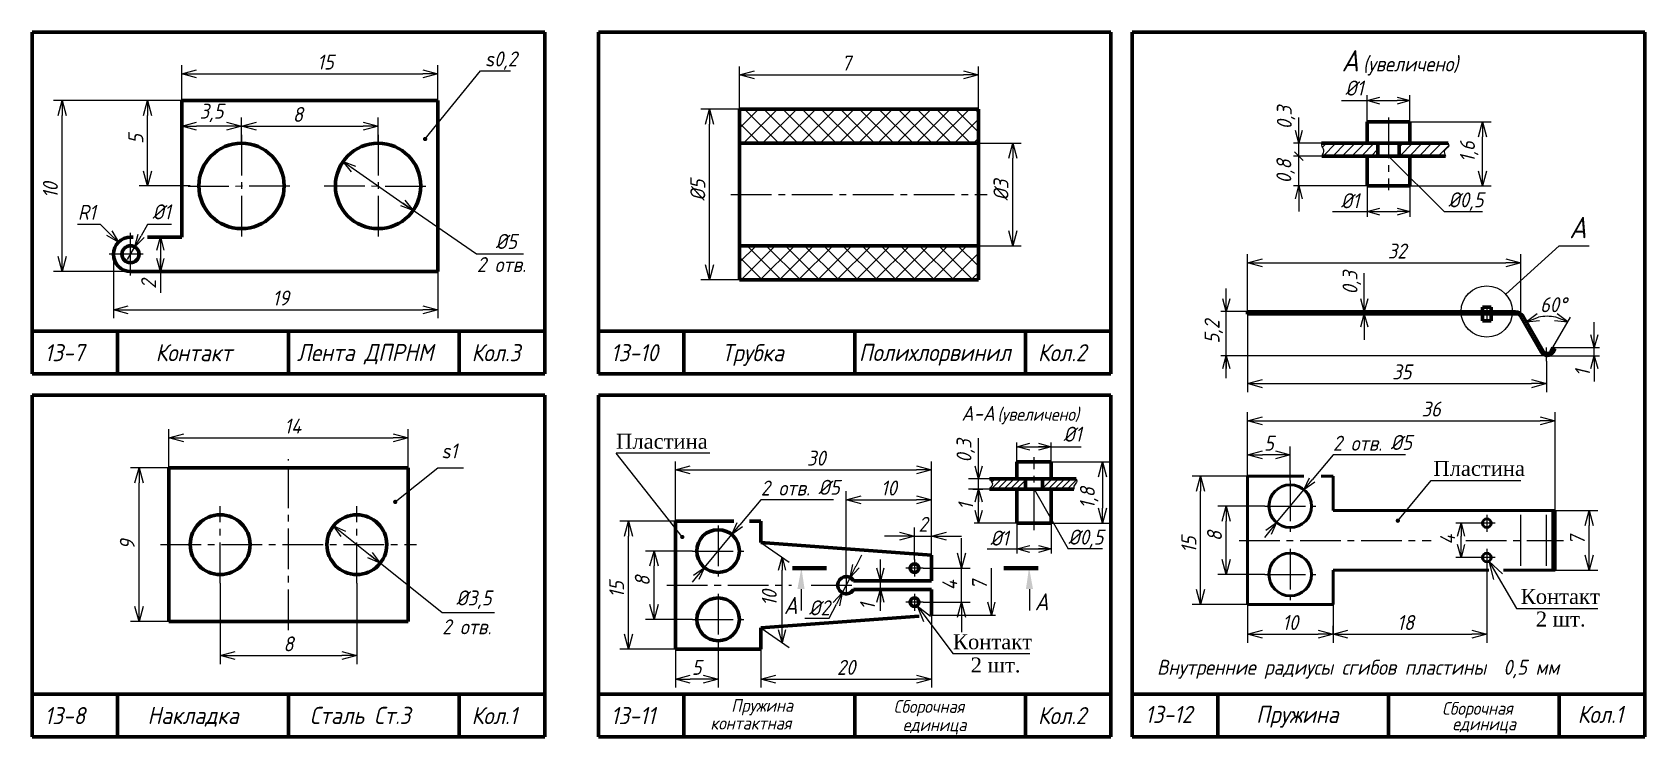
# Model space of a CAD drawing. Header units: millimetres. Extents: x -255 to 513, y 132 to 472.
# Drawn here: x 135 to 512.6, y 307 to 472 of the extents above; entities that cross this region are included whole.
import ezdxf

# ---------------------------------------------------------------- set-up
doc = ezdxf.new("R2010")
doc.units = ezdxf.units.MM
doc.header["$LTSCALE"] = 0.5
doc.linetypes.add('CENTER2', pattern=[28.575, 19.05, -3.175, 3.175, -3.175])
doc.layers.get('Defpoints').update_dxf_attribs({"color": 5})
doc.styles.get("Standard").update_dxf_attribs({"font": 'isocpeui.ttf', "width": 0.9})
doc.styles.add('стиль1', font='TIMES.TTF')
doc.dimstyles.new('Standart 1', dxfattribs={"dimtxt": 3.5, "dimasz": 3.5, "dimexe": 2, "dimexo": 0, "dimgap": 1, "dimtad": 1, "dimtoh": 1, "dimdec": 0, "dimtxsty": 'Standard', "dimblk": 'OPEN30', "dimcen": 2.5, "dimadec": 0, "dimazin": 0, "dimtfac": 1, "dimtdec": 0, "dimtmove": 0, "dimatfit": 3, "dimldrblk": 'DOTSMALL', "dimfxl": 0, "dimarcsym": 0})

# ---------------------------------------------------------------- blocks, each defined once
blk = doc.blocks.new('_Open30')
at = {"color": 0, "linetype": 'ByBlock', "lineweight": -2}
for p, q in [((-1, 0.27), (0, 0)), ((0, 0), (-1, -0.27)), ((0, 0), (-1, 0))]:
    blk.add_line(p, q, dxfattribs=at)
blk = doc.blocks.new('*D112')
at = {"color": 0, "lineweight": -2}
for p, q in [((170, 456), (140, 456)), ((142, 419.5), (142, 452.5)), ((170, 416), (140, 416))]:
    blk.add_line(p, q, dxfattribs=at)
at = {"layer": 'Defpoints', "color": 0}
for p in [(142, 456), (170, 456), (170, 416)]:
    blk.add_point(p, dxfattribs=at)
at = {"color": 0, "lineweight": -2, "xscale": 3.5, "yscale": 3.5, "zscale": 3.5}
for p, rotation in [((142, 456), 90), ((142, 416), 270)]:
    blk.add_blockref('_Open30', p, dxfattribs=dict(at, rotation=rotation))
at = {"color": 0, "lineweight": -3, "insert": (139.25, 435), "char_height": 3.5, "attachment_point": 5, "rotation": 90}
blk.add_mtext('10', dxfattribs=at)
blk = doc.blocks.new('_DotSmall')
at = {"color": 0, "linetype": 'ByBlock', "const_width": 0.5}
blk.add_lwpolyline([(-0.0625, 0, 1), (0.0625, 0, 1)], format="xyb", close=True, dxfattribs=at)
blk = doc.blocks.new('*D113')
at = {"color": 0, "lineweight": -2}
for p, q in [((184, 446), (184, 452)), ((187.5, 450), (212.5, 450)), ((216, 446), (216, 452))]:
    blk.add_line(p, q, dxfattribs=at)
at = {"layer": 'Defpoints', "color": 0}
for p in [(216, 450), (184, 446), (216, 446)]:
    blk.add_point(p, dxfattribs=at)
at = {"color": 0, "lineweight": -2, "xscale": 3.5, "yscale": 3.5, "zscale": 3.5, "rotation": 180}
blk.add_blockref('_Open30', (184, 450), dxfattribs=at)
at = {"color": 0, "lineweight": -2, "xscale": 3.5, "yscale": 3.5, "zscale": 3.5}
blk.add_blockref('_Open30', (216, 450), dxfattribs=at)
at = {"color": 0, "lineweight": -3, "insert": (197.21, 452.75), "char_height": 3.5, "attachment_point": 5}
blk.add_mtext('8', dxfattribs=at)
blk = doc.blocks.new('*D114')
at = {"color": 0, "lineweight": -2}
for p, q in [((170, 456), (170, 464.27)), ((173.5, 462.27), (226.5, 462.27)), ((230, 456), (230, 464.27))]:
    blk.add_line(p, q, dxfattribs=at)
at = {"layer": 'Defpoints', "color": 0}
for p in [(230, 462.27), (170, 456), (230, 456)]:
    blk.add_point(p, dxfattribs=at)
at = {"color": 0, "lineweight": -2, "xscale": 3.5, "yscale": 3.5, "zscale": 3.5, "rotation": 180}
blk.add_blockref('_Open30', (170, 462.27), dxfattribs=at)
at = {"color": 0, "lineweight": -2, "xscale": 3.5, "yscale": 3.5, "zscale": 3.5}
blk.add_blockref('_Open30', (230, 462.27), dxfattribs=at)
at = {"color": 0, "lineweight": -3, "insert": (203.67, 465.02), "char_height": 3.5, "attachment_point": 5}
blk.add_mtext('15', dxfattribs=at)
blk = doc.blocks.new('*D115')
at = {"color": 0, "lineweight": -2}
for p, q in [((154, 420), (154, 405)), ((230, 416), (230, 405)), ((157.5, 407), (226.5, 407))]:
    blk.add_line(p, q, dxfattribs=at)
at = {"layer": 'Defpoints', "color": 0}
for p in [(154, 420), (230, 416), (230, 407)]:
    blk.add_point(p, dxfattribs=at)
at = {"color": 0, "lineweight": -2, "xscale": 3.5, "yscale": 3.5, "zscale": 3.5, "rotation": 180}
blk.add_blockref('_Open30', (154, 407), dxfattribs=at)
at = {"color": 0, "lineweight": -2, "xscale": 3.5, "yscale": 3.5, "zscale": 3.5}
blk.add_blockref('_Open30', (230, 407), dxfattribs=at)
at = {"color": 0, "lineweight": -3, "insert": (193.21, 409.75), "char_height": 3.5, "attachment_point": 5}
blk.add_mtext('19', dxfattribs=at)
blk = doc.blocks.new('*D116')
at = {"color": 0, "lineweight": -2}
for p, q in [((170, 449.36), (170, 452)), ((180.5, 450), (173.5, 450)), ((184, 449.36), (184, 452))]:
    blk.add_line(p, q, dxfattribs=at)
at = {"layer": 'Defpoints', "color": 0}
for p in [(170, 450), (170, 449.36), (184, 449.36)]:
    blk.add_point(p, dxfattribs=at)
at = {"color": 0, "lineweight": -2, "xscale": 3.5, "yscale": 3.5, "zscale": 3.5, "rotation": 180}
blk.add_blockref('_Open30', (170, 450), dxfattribs=at)
at = {"color": 0, "lineweight": -2, "xscale": 3.5, "yscale": 3.5, "zscale": 3.5}
blk.add_blockref('_Open30', (184, 450), dxfattribs=at)
at = {"color": 0, "lineweight": -3, "insert": (177, 453.1), "char_height": 3.5, "attachment_point": 5}
blk.add_mtext('3,5', dxfattribs=at)
blk = doc.blocks.new('*D117')
at = {"color": 0, "lineweight": -2}
for p, q in [((172, 456), (160, 456)), ((162, 439.5), (162, 452.5)), ((172, 436), (160, 436))]:
    blk.add_line(p, q, dxfattribs=at)
at = {"layer": 'Defpoints', "color": 0}
for p in [(162, 456), (172, 456), (172, 436)]:
    blk.add_point(p, dxfattribs=at)
at = {"color": 0, "lineweight": -2, "xscale": 3.5, "yscale": 3.5, "zscale": 3.5}
for p, rotation in [((162, 456), 90), ((162, 436), 270)]:
    blk.add_blockref('_Open30', p, dxfattribs=dict(at, rotation=rotation))
at = {"color": 0, "lineweight": -3, "insert": (159.25, 447), "char_height": 3.5, "attachment_point": 5, "rotation": 90}
blk.add_mtext('5', dxfattribs=at)
blk = doc.blocks.new('*D122')
at = {"color": 0, "lineweight": -2}
for p, q in [((167, 370), (167, 379)), ((223, 370), (223, 379)), ((170.5, 377), (219.5, 377))]:
    blk.add_line(p, q, dxfattribs=at)
at = {"layer": 'Defpoints', "color": 0}
for p in [(223, 377), (167, 370), (223, 370)]:
    blk.add_point(p, dxfattribs=at)
at = {"color": 0, "lineweight": -2, "xscale": 3.5, "yscale": 3.5, "zscale": 3.5, "rotation": 180}
blk.add_blockref('_Open30', (167, 377), dxfattribs=at)
at = {"color": 0, "lineweight": -2, "xscale": 3.5, "yscale": 3.5, "zscale": 3.5}
blk.add_blockref('_Open30', (223, 377), dxfattribs=at)
at = {"color": 0, "lineweight": -3, "insert": (196, 379.75), "char_height": 3.5, "attachment_point": 5}
blk.add_mtext('14', dxfattribs=at)
blk = doc.blocks.new('*D123')
at = {"color": 0, "lineweight": -2}
for p, q in [((179, 343), (179, 324)), ((211, 343), (211, 324)), ((182.5, 326), (207.5, 326))]:
    blk.add_line(p, q, dxfattribs=at)
at = {"layer": 'Defpoints', "color": 0}
for p in [(179, 343), (211, 343), (211, 326)]:
    blk.add_point(p, dxfattribs=at)
at = {"color": 0, "lineweight": -2, "xscale": 3.5, "yscale": 3.5, "zscale": 3.5, "rotation": 180}
blk.add_blockref('_Open30', (179, 326), dxfattribs=at)
at = {"color": 0, "lineweight": -2, "xscale": 3.5, "yscale": 3.5, "zscale": 3.5}
blk.add_blockref('_Open30', (211, 326), dxfattribs=at)
at = {"color": 0, "lineweight": -3, "insert": (195, 328.75), "char_height": 3.5, "attachment_point": 5}
blk.add_mtext('8', dxfattribs=at)
blk = doc.blocks.new('*D108')
at = {"color": 0, "lineweight": -2}
for p, q in [((167, 370), (158, 370)), ((160, 337.5), (160, 366.5)), ((167, 334), (158, 334))]:
    blk.add_line(p, q, dxfattribs=at)
at = {"layer": 'Defpoints', "color": 0}
for p in [(160, 370), (167, 370), (167, 334)]:
    blk.add_point(p, dxfattribs=at)
at = {"color": 0, "lineweight": -2, "xscale": 3.5, "yscale": 3.5, "zscale": 3.5}
for p, rotation in [((160, 370), 90), ((160, 334), 270)]:
    blk.add_blockref('_Open30', p, dxfattribs=dict(at, rotation=rotation))
at = {"color": 0, "lineweight": -3, "insert": (157.25, 352), "char_height": 3.5, "attachment_point": 5, "rotation": 90}
blk.add_mtext('9', dxfattribs=at)
blk = doc.blocks.new('*D86')
at = {"color": 0, "lineweight": -2}
for p, q in [((300.6, 454), (300.6, 464)), ((304.1, 462), (353.1, 462)), ((356.6, 454), (356.6, 464))]:
    blk.add_line(p, q, dxfattribs=at)
at = {"layer": 'Defpoints', "color": 0}
for p in [(356.6, 462), (300.6, 454), (356.6, 454)]:
    blk.add_point(p, dxfattribs=at)
at = {"color": 0, "lineweight": -2, "xscale": 3.5, "yscale": 3.5, "zscale": 3.5, "rotation": 180}
blk.add_blockref('_Open30', (300.6, 462), dxfattribs=at)
at = {"color": 0, "lineweight": -2, "xscale": 3.5, "yscale": 3.5, "zscale": 3.5}
blk.add_blockref('_Open30', (356.6, 462), dxfattribs=at)
at = {"color": 0, "lineweight": -3, "insert": (325.6, 464.77), "char_height": 3.5, "attachment_point": 5}
blk.add_mtext('7', dxfattribs=at)
blk = doc.blocks.new('*D87')
at = {"color": 0, "lineweight": -2}
for p, q in [((300.6, 454), (291.6, 454)), ((293.6, 417.5), (293.6, 450.5)), ((300.6, 414), (291.6, 414))]:
    blk.add_line(p, q, dxfattribs=at)
at = {"layer": 'Defpoints', "color": 0}
for p in [(293.6, 454), (300.6, 454), (300.6, 414)]:
    blk.add_point(p, dxfattribs=at)
at = {"color": 0, "lineweight": -2, "xscale": 3.5, "yscale": 3.5, "zscale": 3.5}
for p, rotation in [((293.6, 454), 90), ((293.6, 414), 270)]:
    blk.add_blockref('_Open30', p, dxfattribs=dict(at, rotation=rotation))
at = {"color": 0, "lineweight": -3, "insert": (290.85, 435), "char_height": 3.5, "attachment_point": 5, "rotation": 90}
blk.add_mtext('%%c5', dxfattribs=at)
blk = doc.blocks.new('*D88')
at = {"color": 0, "lineweight": -2}
for p, q in [((356.6, 446), (366.6, 446)), ((364.6, 425.5), (364.6, 442.5)), ((356.6, 422), (366.6, 422))]:
    blk.add_line(p, q, dxfattribs=at)
at = {"layer": 'Defpoints', "color": 0}
for p in [(356.6, 446), (364.6, 446), (356.6, 422)]:
    blk.add_point(p, dxfattribs=at)
at = {"color": 0, "lineweight": -2, "xscale": 3.5, "yscale": 3.5, "zscale": 3.5}
for p, rotation in [((364.6, 446), 90), ((364.6, 422), 270)]:
    blk.add_blockref('_Open30', p, dxfattribs=dict(at, rotation=rotation))
at = {"color": 0, "lineweight": -3, "insert": (361.85, 435), "char_height": 3.5, "attachment_point": 5, "rotation": 90}
blk.add_mtext('%%c3', dxfattribs=at)
blk = doc.blocks.new('*D89')
at = {"color": 0, "lineweight": -2}
for p, q in [((457.6, 451), (476.6, 451)), ((474.6, 439.5), (474.6, 447.5)), ((457.6, 436), (476.6, 436))]:
    blk.add_line(p, q, dxfattribs=at)
at = {"layer": 'Defpoints', "color": 0}
for p in [(457.6, 451), (474.6, 451), (457.6, 436)]:
    blk.add_point(p, dxfattribs=at)
at = {"color": 0, "lineweight": -2, "xscale": 3.5, "yscale": 3.5, "zscale": 3.5}
for p, rotation in [((474.6, 451), 90), ((474.6, 436), 270)]:
    blk.add_blockref('_Open30', p, dxfattribs=dict(at, rotation=rotation))
at = {"color": 0, "lineweight": -3, "insert": (471.5, 444), "char_height": 3.5, "attachment_point": 5, "rotation": 90}
blk.add_mtext('1,6', dxfattribs=at)
blk = doc.blocks.new('*D90')
at = {"color": 0, "lineweight": -2}
for p, q in [((419.6, 406), (419.6, 387.7)), ((489.6, 395), (489.6, 387.7)), ((423.1, 389.7), (486.1, 389.7))]:
    blk.add_line(p, q, dxfattribs=at)
at = {"layer": 'Defpoints', "color": 0}
for p in [(419.6, 406), (489.6, 395), (489.6, 389.7)]:
    blk.add_point(p, dxfattribs=at)
at = {"color": 0, "lineweight": -2, "xscale": 3.5, "yscale": 3.5, "zscale": 3.5, "rotation": 180}
blk.add_blockref('_Open30', (419.6, 389.7), dxfattribs=at)
at = {"color": 0, "lineweight": -2, "xscale": 3.5, "yscale": 3.5, "zscale": 3.5}
blk.add_blockref('_Open30', (489.6, 389.7), dxfattribs=at)
at = {"color": 0, "lineweight": -3, "insert": (455.73, 392.45), "char_height": 3.5, "attachment_point": 5}
blk.add_mtext('35', dxfattribs=at)
blk = doc.blocks.new('*D91')
at = {"color": 0, "lineweight": -2}
for p, q in [((419.6, 406), (419.6, 420)), ((483.6, 406), (483.6, 420)), ((423.1, 418), (480.1, 418))]:
    blk.add_line(p, q, dxfattribs=at)
at = {"layer": 'Defpoints', "color": 0}
for p in [(483.6, 418), (419.6, 406), (483.6, 406)]:
    blk.add_point(p, dxfattribs=at)
at = {"color": 0, "lineweight": -2, "xscale": 3.5, "yscale": 3.5, "zscale": 3.5, "rotation": 180}
blk.add_blockref('_Open30', (419.6, 418), dxfattribs=at)
at = {"color": 0, "lineweight": -2, "xscale": 3.5, "yscale": 3.5, "zscale": 3.5}
blk.add_blockref('_Open30', (483.6, 418), dxfattribs=at)
at = {"color": 0, "lineweight": -3, "insert": (454.6, 420.75), "char_height": 3.5, "attachment_point": 5}
blk.add_mtext('32', dxfattribs=at)
blk = doc.blocks.new('*D92')
at = {"color": 0, "lineweight": -2}
for p, q in [((491.6, 360), (501.6, 360)), ((499.6, 349.5), (499.6, 356.5)), ((491.6, 346), (501.6, 346))]:
    blk.add_line(p, q, dxfattribs=at)
at = {"layer": 'Defpoints', "color": 0}
for p in [(491.6, 360), (499.6, 360), (491.6, 346)]:
    blk.add_point(p, dxfattribs=at)
at = {"color": 0, "lineweight": -2, "xscale": 3.5, "yscale": 3.5, "zscale": 3.5}
for p, rotation in [((499.6, 360), 90), ((499.6, 346), 270)]:
    blk.add_blockref('_Open30', p, dxfattribs=dict(at, rotation=rotation))
at = {"color": 0, "lineweight": -3, "insert": (496.83, 353), "char_height": 3.5, "attachment_point": 5, "rotation": 90}
blk.add_mtext('7', dxfattribs=at)
blk = doc.blocks.new('*D93')
at = {"color": 0, "lineweight": -2}
for p, q in [((419.6, 338), (419.6, 329)), ((439.6, 331), (439.6, 333)), ((423.1, 331), (436.1, 331))]:
    blk.add_line(p, q, dxfattribs=at)
at = {"layer": 'Defpoints', "color": 0}
for p in [(419.6, 338), (439.6, 331), (439.6, 331)]:
    blk.add_point(p, dxfattribs=at)
at = {"color": 0, "lineweight": -2, "xscale": 3.5, "yscale": 3.5, "zscale": 3.5, "rotation": 180}
blk.add_blockref('_Open30', (419.6, 331), dxfattribs=at)
at = {"color": 0, "lineweight": -2, "xscale": 3.5, "yscale": 3.5, "zscale": 3.5}
blk.add_blockref('_Open30', (439.6, 331), dxfattribs=at)
at = {"color": 0, "lineweight": -3, "insert": (429.6, 333.75), "char_height": 3.5, "attachment_point": 5}
blk.add_mtext('10', dxfattribs=at)
blk = doc.blocks.new('*D94')
at = {"color": 0, "lineweight": -2}
for p, q in [((419.6, 368), (419.6, 375)), ((429.6, 367), (429.6, 375)), ((426.1, 373), (423.1, 373))]:
    blk.add_line(p, q, dxfattribs=at)
at = {"layer": 'Defpoints', "color": 0}
for p in [(419.6, 373), (419.6, 368), (429.6, 367)]:
    blk.add_point(p, dxfattribs=at)
at = {"color": 0, "lineweight": -2, "xscale": 3.5, "yscale": 3.5, "zscale": 3.5, "rotation": 180}
blk.add_blockref('_Open30', (419.6, 373), dxfattribs=at)
at = {"color": 0, "lineweight": -2, "xscale": 3.5, "yscale": 3.5, "zscale": 3.5}
blk.add_blockref('_Open30', (429.6, 373), dxfattribs=at)
at = {"color": 0, "lineweight": -3, "insert": (424.6, 375.75), "char_height": 3.5, "attachment_point": 5}
blk.add_mtext('5', dxfattribs=at)
blk = doc.blocks.new('*D95')
at = {"color": 0, "lineweight": -2}
for p, q in [((419.6, 368), (419.6, 383)), ((491.6, 360), (491.6, 383)), ((423.1, 381), (488.1, 381))]:
    blk.add_line(p, q, dxfattribs=at)
at = {"layer": 'Defpoints', "color": 0}
for p in [(491.6, 381), (419.6, 368), (491.6, 360)]:
    blk.add_point(p, dxfattribs=at)
at = {"color": 0, "lineweight": -2, "xscale": 3.5, "yscale": 3.5, "zscale": 3.5, "rotation": 180}
blk.add_blockref('_Open30', (419.6, 381), dxfattribs=at)
at = {"color": 0, "lineweight": -2, "xscale": 3.5, "yscale": 3.5, "zscale": 3.5}
blk.add_blockref('_Open30', (491.6, 381), dxfattribs=at)
at = {"color": 0, "lineweight": -3, "insert": (462.6, 383.75), "char_height": 3.5, "attachment_point": 5}
blk.add_mtext('36', dxfattribs=at)
blk = doc.blocks.new('*D96')
at = {"color": 0, "lineweight": -2}
for p, q in [((475.6, 347), (475.6, 329)), ((439.6, 338), (439.6, 329)), ((443.1, 331), (472.1, 331))]:
    blk.add_line(p, q, dxfattribs=at)
at = {"layer": 'Defpoints', "color": 0}
for p in [(475.6, 347), (439.6, 338), (475.6, 331)]:
    blk.add_point(p, dxfattribs=at)
at = {"color": 0, "lineweight": -2, "xscale": 3.5, "yscale": 3.5, "zscale": 3.5, "rotation": 180}
blk.add_blockref('_Open30', (439.6, 331), dxfattribs=at)
at = {"color": 0, "lineweight": -2, "xscale": 3.5, "yscale": 3.5, "zscale": 3.5}
blk.add_blockref('_Open30', (475.6, 331), dxfattribs=at)
at = {"color": 0, "lineweight": -3, "insert": (456.6, 333.75), "char_height": 3.5, "attachment_point": 5}
blk.add_mtext('18', dxfattribs=at)
blk = doc.blocks.new('*D97')
at = {"color": 0, "lineweight": -2}
for p, q in [((419.6, 368), (406.6, 368)), ((408.6, 341.5), (408.6, 364.5)), ((419.6, 338), (406.6, 338))]:
    blk.add_line(p, q, dxfattribs=at)
at = {"layer": 'Defpoints', "color": 0}
for p in [(408.6, 368), (419.6, 368), (419.6, 338)]:
    blk.add_point(p, dxfattribs=at)
at = {"color": 0, "lineweight": -2, "xscale": 3.5, "yscale": 3.5, "zscale": 3.5}
for p, rotation in [((408.6, 368), 90), ((408.6, 338), 270)]:
    blk.add_blockref('_Open30', p, dxfattribs=dict(at, rotation=rotation))
at = {"color": 0, "lineweight": -3, "insert": (405.85, 352), "char_height": 3.5, "attachment_point": 5, "rotation": 90}
blk.add_mtext('15', dxfattribs=at)
blk = doc.blocks.new('*D98')
at = {"color": 0, "lineweight": -2}
for p, q in [((423.6, 361), (412.6, 361)), ((414.6, 348.5), (414.6, 357.5)), ((423.6, 345), (412.6, 345))]:
    blk.add_line(p, q, dxfattribs=at)
at = {"layer": 'Defpoints', "color": 0}
for p in [(414.6, 361), (423.6, 361), (423.6, 345)]:
    blk.add_point(p, dxfattribs=at)
at = {"color": 0, "lineweight": -2, "xscale": 3.5, "yscale": 3.5, "zscale": 3.5}
for p, rotation in [((414.6, 361), 90), ((414.6, 345), 270)]:
    blk.add_blockref('_Open30', p, dxfattribs=dict(at, rotation=rotation))
at = {"color": 0, "lineweight": -3, "insert": (411.85, 354), "char_height": 3.5, "attachment_point": 5, "rotation": 90}
blk.add_mtext('8', dxfattribs=at)
blk = doc.blocks.new('*D99')
at = {"color": 0, "lineweight": -2}
for p, q in [((285.6, 357.5), (285.6, 371.5)), ((345.6, 349.5), (345.6, 371.5)), ((289.1, 369.5), (342.1, 369.5))]:
    blk.add_line(p, q, dxfattribs=at)
at = {"layer": 'Defpoints', "color": 0}
for p in [(345.6, 369.5), (285.6, 357.5), (345.6, 349.5)]:
    blk.add_point(p, dxfattribs=at)
at = {"color": 0, "lineweight": -2, "xscale": 3.5, "yscale": 3.5, "zscale": 3.5, "rotation": 180}
blk.add_blockref('_Open30', (285.6, 369.5), dxfattribs=at)
at = {"color": 0, "lineweight": -2, "xscale": 3.5, "yscale": 3.5, "zscale": 3.5}
blk.add_blockref('_Open30', (345.6, 369.5), dxfattribs=at)
at = {"color": 0, "lineweight": -3, "insert": (318.6, 372.25), "char_height": 3.5, "attachment_point": 5}
blk.add_mtext('30', dxfattribs=at)
blk = doc.blocks.new('*D100')
at = {"color": 0, "lineweight": -2}
for p, q in [((345.6, 335.5), (345.6, 318.5)), ((305.6, 327.5), (305.6, 318.5)), ((309.1, 320.5), (342.1, 320.5))]:
    blk.add_line(p, q, dxfattribs=at)
at = {"layer": 'Defpoints', "color": 0}
for p in [(345.6, 335.5), (305.6, 327.5), (345.6, 320.5)]:
    blk.add_point(p, dxfattribs=at)
at = {"color": 0, "lineweight": -2, "xscale": 3.5, "yscale": 3.5, "zscale": 3.5, "rotation": 180}
blk.add_blockref('_Open30', (305.6, 320.5), dxfattribs=at)
at = {"color": 0, "lineweight": -2, "xscale": 3.5, "yscale": 3.5, "zscale": 3.5}
blk.add_blockref('_Open30', (345.6, 320.5), dxfattribs=at)
at = {"color": 0, "lineweight": -3, "insert": (325.6, 323.25), "char_height": 3.5, "attachment_point": 5}
blk.add_mtext('20', dxfattribs=at)
blk = doc.blocks.new('*D101')
at = {"color": 0, "lineweight": -2}
for p, q in [((289.6, 350.5), (278.6, 350.5)), ((280.6, 338), (280.6, 347)), ((289.6, 334.5), (278.6, 334.5))]:
    blk.add_line(p, q, dxfattribs=at)
at = {"layer": 'Defpoints', "color": 0}
for p in [(280.6, 350.5), (289.6, 350.5), (289.6, 334.5)]:
    blk.add_point(p, dxfattribs=at)
at = {"color": 0, "lineweight": -2, "xscale": 3.5, "yscale": 3.5, "zscale": 3.5}
for p, rotation in [((280.6, 350.5), 90), ((280.6, 334.5), 270)]:
    blk.add_blockref('_Open30', p, dxfattribs=dict(at, rotation=rotation))
at = {"color": 0, "lineweight": -3, "insert": (277.85, 343.5), "char_height": 3.5, "attachment_point": 5, "rotation": 90}
blk.add_mtext('8', dxfattribs=at)
blk = doc.blocks.new('*D102')
at = {"color": 0, "lineweight": -2}
for p, q in [((285.6, 357.5), (272.6, 357.5)), ((274.6, 331), (274.6, 354)), ((285.6, 327.5), (272.6, 327.5))]:
    blk.add_line(p, q, dxfattribs=at)
at = {"layer": 'Defpoints', "color": 0}
for p in [(274.6, 357.5), (285.6, 357.5), (285.6, 327.5)]:
    blk.add_point(p, dxfattribs=at)
at = {"color": 0, "lineweight": -2, "xscale": 3.5, "yscale": 3.5, "zscale": 3.5}
for p, rotation in [((274.6, 357.5), 90), ((274.6, 327.5), 270)]:
    blk.add_blockref('_Open30', p, dxfattribs=dict(at, rotation=rotation))
at = {"color": 0, "lineweight": -3, "insert": (271.85, 341.5), "char_height": 3.5, "attachment_point": 5, "rotation": 90}
blk.add_mtext('15', dxfattribs=at)
blk = doc.blocks.new('*D103')
at = {"color": 0, "lineweight": -2}
for p, q in [((285.6, 327.5), (285.6, 318.5)), ((295.6, 328.5), (295.6, 318.5)), ((292.1, 320.5), (289.1, 320.5))]:
    blk.add_line(p, q, dxfattribs=at)
at = {"layer": 'Defpoints', "color": 0}
for p in [(285.6, 327.5), (295.6, 328.5), (285.6, 320.5)]:
    blk.add_point(p, dxfattribs=at)
at = {"color": 0, "lineweight": -2, "xscale": 3.5, "yscale": 3.5, "zscale": 3.5, "rotation": 180}
blk.add_blockref('_Open30', (285.6, 320.5), dxfattribs=at)
at = {"color": 0, "lineweight": -2, "xscale": 3.5, "yscale": 3.5, "zscale": 3.5}
blk.add_blockref('_Open30', (295.6, 320.5), dxfattribs=at)
at = {"color": 0, "lineweight": -3, "insert": (290.6, 323.25), "char_height": 3.5, "attachment_point": 5}
blk.add_mtext('5', dxfattribs=at)
blk = doc.blocks.new('*D104')
at = {"color": 0, "lineweight": -2}
for p, q in [((352.6, 350), (352.6, 353.5)), ((343.6, 346.5), (354.6, 346.5)), ((352.6, 338.5), (352.6, 346.5)), ((343.6, 338.5), (354.6, 338.5)), ((352.6, 335), (352.6, 331.5))]:
    blk.add_line(p, q, dxfattribs=at)
at = {"layer": 'Defpoints', "color": 0}
for p in [(343.6, 346.5), (352.6, 346.5), (343.6, 338.5)]:
    blk.add_point(p, dxfattribs=at)
at = {"color": 0, "lineweight": -2, "xscale": 3.5, "yscale": 3.5, "zscale": 3.5}
for p, rotation in [((352.6, 346.5), 270), ((352.6, 338.5), 90)]:
    blk.add_blockref('_Open30', p, dxfattribs=dict(at, rotation=rotation))
at = {"color": 0, "lineweight": -3, "insert": (349.85, 342.5), "char_height": 3.5, "attachment_point": 5, "rotation": 90}
blk.add_mtext('4', dxfattribs=at)
blk = doc.blocks.new('*D105')
at = {"color": 0, "lineweight": -2}
for p, q in [((325.6, 344.86), (325.6, 364.5)), ((329.1, 362.5), (342.1, 362.5)), ((345.6, 349.5), (345.6, 364.5))]:
    blk.add_line(p, q, dxfattribs=at)
at = {"layer": 'Defpoints', "color": 0}
for p in [(345.6, 362.5), (345.6, 349.5), (325.6, 344.86)]:
    blk.add_point(p, dxfattribs=at)
at = {"color": 0, "lineweight": -2, "xscale": 3.5, "yscale": 3.5, "zscale": 3.5, "rotation": 180}
blk.add_blockref('_Open30', (325.6, 362.5), dxfattribs=at)
at = {"color": 0, "lineweight": -2, "xscale": 3.5, "yscale": 3.5, "zscale": 3.5}
blk.add_blockref('_Open30', (345.6, 362.5), dxfattribs=at)
at = {"color": 0, "lineweight": -3, "insert": (335.6, 365.25), "char_height": 3.5, "attachment_point": 5}
blk.add_mtext('10', dxfattribs=at)
blk = doc.blocks.new('*D106')
at = {"color": 0, "lineweight": -2}
for p, q in [((341.6, 348.5), (341.6, 356)), ((345.6, 349.5), (345.6, 356)), ((338.1, 354), (334.6, 354)), ((341.6, 354), (345.6, 354)), ((349.1, 354), (352.6, 354))]:
    blk.add_line(p, q, dxfattribs=at)
at = {"layer": 'Defpoints', "color": 0}
for p in [(345.6, 354), (341.6, 348.5), (345.6, 349.5)]:
    blk.add_point(p, dxfattribs=at)
at = {"color": 0, "lineweight": -2, "xscale": 3.5, "yscale": 3.5, "zscale": 3.5}
blk.add_blockref('_Open30', (341.6, 354), dxfattribs=at)
at = {"color": 0, "lineweight": -2, "xscale": 3.5, "yscale": 3.5, "zscale": 3.5, "rotation": 180}
blk.add_blockref('_Open30', (345.6, 354), dxfattribs=at)
at = {"color": 0, "lineweight": -3, "insert": (343.6, 356.75), "char_height": 3.5, "attachment_point": 5}
blk.add_mtext('2', dxfattribs=at)
blk = doc.blocks.new('*D107')
at = {"color": 0, "lineweight": -2}
for p, q in [((373.6, 371.4), (387.6, 371.4)), ((385.6, 367.9), (385.6, 360.5)), ((373.6, 357), (387.6, 357))]:
    blk.add_line(p, q, dxfattribs=at)
at = {"layer": 'Defpoints', "color": 0}
for p in [(373.6, 371.4), (373.6, 357), (385.6, 357)]:
    blk.add_point(p, dxfattribs=at)
at = {"color": 0, "lineweight": -2, "xscale": 3.5, "yscale": 3.5, "zscale": 3.5}
for p, rotation in [((385.6, 371.4), 90), ((385.6, 357), 270)]:
    blk.add_blockref('_Open30', p, dxfattribs=dict(at, rotation=rotation))
at = {"color": 0, "lineweight": -3, "insert": (382.5, 362.93), "char_height": 3.5, "attachment_point": 5, "rotation": 90}
blk.add_mtext('1,8', dxfattribs=at)

msp = doc.modelspace()

# ---------------------------------------------------------------- hatches: boundary and pattern name
at = {"lineweight": -3}
h = msp.add_hatch(dxfattribs=at)
h.set_pattern_fill('ANSI37', style=0)
h.set_pattern_definition([(45, (112.6025, 284), (-2.245064, 2.245064), []), (135, (112.6025, 284), (-2.245064, -2.245064), [])])
h.paths.add_polyline_path([(356.6, 454), (300.6, 454), (300.6, 446), (356.6, 446)])
h.paths.add_polyline_path([(356.6, 422), (300.6, 422), (300.6, 414), (356.6, 414)])
h = msp.add_hatch(dxfattribs=at)
h.set_pattern_fill('ANSI31', scale=0.5, style=0)
h.set_pattern_definition([(45, (362.6025, 283), (-1.122532, 1.122532), [])])
edge = h.paths.add_edge_path()
edge.add_line((450.1, 446), (447.6, 446))
edge.add_line((447.6, 446), (436.91, 446))
edge.add_spline(control_points=[(436.91, 446), (436.88, 445.85), (436.88, 445.34), (437.69, 444.36), (437.24, 443.48), (436.99, 443)], knot_values=[1.840937, 1.840937, 1.840937, 1.840937, 2.348734, 3.560137, 5.047214, 5.047214, 5.047214, 5.047214], degree=3, periodic=0)
edge.add_line((436.99, 443), (447.6, 443))
edge.add_line((447.6, 443), (450.1, 443))
edge.add_line((450.1, 443), (450.1, 446))
edge = h.paths.add_edge_path()
edge.add_spline(control_points=[(465.96, 443), (465.76, 443.46), (465.34, 444.44), (466.88, 445.06), (466.66, 445.79), (466.6, 446)], knot_values=[0, 0, 0, 0, 1.293401, 2.760308, 3.379584, 3.379584, 3.379584, 3.379584], degree=3, periodic=0)
edge.add_line((466.6, 446), (457.6, 446))
edge.add_line((457.6, 446), (455.1, 446))
edge.add_line((455.1, 446), (455.1, 443))
edge.add_line((455.1, 443), (465.96, 443))
h = msp.add_hatch(dxfattribs=at)
h.set_pattern_fill('ANSI31', scale=0.33, style=0)
h.set_pattern_definition([(45, (109.6025, 198), (-0.740871, 0.740871), [])])
edge = h.paths.add_edge_path()
edge.add_line((367.6, 367.4), (365.6, 367.4))
edge.add_line((365.6, 367.4), (359.15, 367.4))
edge.add_spline(control_points=[(359.15, 367.4), (359.65, 366.89), (360.22, 366.07), (359.33, 365.32), (359.2, 365), (359.2, 365)], knot_values=[0.593368, 0.593368, 0.593368, 0.593368, 2.344481, 3.416008, 3.428628, 3.428628, 3.428628, 3.428628], degree=3, periodic=0)
edge.add_line((359.2, 365), (367.6, 365))
edge.add_line((367.6, 365), (367.6, 367.4))
edge = h.paths.add_edge_path()
edge.add_spline(control_points=[(378.93, 365), (378.86, 365.25), (378.84, 365.84), (379.71, 366.57), (379.6, 367.13), (379.46, 367.4)], knot_values=[1.412567, 1.412567, 1.412567, 1.412567, 2.184353, 3.255879, 4.187794, 4.187794, 4.187794, 4.187794], degree=3, periodic=0)
edge.add_line((379.46, 367.4), (371.6, 367.4))
edge.add_line((371.6, 367.4), (371.6, 365))
edge.add_line((371.6, 365), (373.6, 365))
edge.add_line((373.6, 365), (378.93, 365))

# ---------------------------------------------------------------- linework, layer by layer
at = {"color": 7, "lineweight": 60}
for p, q in [((255, 472), (135, 472)), ((135, 472), (135, 392)), ((255, 392), (255, 472)), ((387.6, 472), (267.6, 472)), ((267.6, 472), (267.6, 392)), ((387.6, 392), (387.6, 472)), ((392.6, 472), (392.6, 307)), ((512.6, 472), (392.6, 472)), ((512.6, 307), (512.6, 472)), ((170, 456), (230, 456)), ((170, 424), (170, 456)), ((230, 456), (230, 416)), ((300.6, 454), (356.6, 454)), ((300.6, 414), (300.6, 454)), ((356.6, 454), (356.6, 414)), ((447.6, 446), (447.6, 451)), ((447.6, 451), (457.6, 451)), ((457.6, 446), (457.6, 451)), ((300.6, 446), (356.6, 446)), ((447.6, 446), (436.91, 446)), ((447.6, 446), (457.6, 446)), ((450.1, 446), (450.1, 443)), ((455.1, 443), (455.1, 446)), ((466.6, 446), (457.6, 446)), ((436.99, 443), (447.6, 443)), ((457.6, 443), (447.6, 443)), ((447.6, 436), (447.6, 443)), ((455.1, 443), (465.96, 443)), ((457.6, 436), (457.6, 443)), ((447.6, 436), (457.6, 436)), ((158, 424), (158.63, 424)), ((162, 424), (170, 424)), ((300.6, 422), (356.6, 422)), ((230, 416), (158, 416)), ((356.6, 414), (300.6, 414)), ((419.6, 406.6), (419.6, 406)), ((439.6, 406.6), (439.6, 406)), ((474.6, 407.6), (476.6, 407.6)), ((474.6, 407.6), (474.6, 406.6)), ((474.6, 406), (474.6, 404.4)), ((474.6, 404.4), (476.6, 404.4)), ((476.6, 406.6), (476.6, 407.6)), ((476.6, 404.4), (476.6, 406)), ((255, 402), (135, 402)), ((155, 402), (155, 392)), ((195, 402), (195, 392)), ((235, 402), (235, 392)), ((387.6, 402), (267.6, 402)), ((287.6, 402), (287.6, 392)), ((327.6, 402), (327.6, 392)), ((367.6, 402), (367.6, 392)), ((135, 392), (255, 392)), ((267.6, 392), (387.6, 392)), ((255, 387), (135, 387)), ((135, 387), (135, 307)), ((255, 307), (255, 387)), ((267.6, 387), (267.6, 307)), ((387.6, 387), (267.6, 387)), ((387.6, 307), (387.6, 387)), ((373.6, 371.4), (365.6, 371.4)), ((365.6, 371.4), (365.6, 367.4)), ((373.6, 367.4), (373.6, 371.4)), ((223, 370), (167, 370)), ((167, 334), (167, 370)), ((223, 370), (223, 334)), ((359.15, 367.4), (379.46, 367.4)), ((373.6, 367.4), (365.6, 367.4)), ((367.6, 367.4), (367.6, 365)), ((371.6, 365), (371.6, 367.4)), ((359.2, 365), (378.93, 365)), ((365.6, 365), (365.6, 357)), ((373.6, 365), (365.6, 365)), ((373.6, 365), (373.6, 357)), ((285.6, 327.5), (285.6, 357.5)), ((285.6, 357.5), (299.32, 357.5)), ((302.96, 357.5), (305.6, 357.5)), ((305.6, 357.5), (305.6, 352.5)), ((373.6, 357), (365.6, 357)), ((305.6, 352.5), (345.6, 349.5)), ((345.6, 349.5), (345.6, 343.5)), ((345.6, 343.5), (327.33, 343.5)), ((345.6, 341.5), (327.33, 341.5)), ((345.6, 341.5), (345.6, 335.5)), ((223, 334), (167, 334)), ((342.71, 335.28), (305.6, 332.5)), ((305.6, 332.5), (305.6, 327.5)), ((305.6, 327.5), (285.6, 327.5)), ((255, 317), (135, 317)), ((155, 317), (155, 307)), ((195, 317), (195, 307)), ((235, 317), (235, 307)), ((387.6, 317), (267.6, 317)), ((287.6, 317), (287.6, 307)), ((327.6, 317), (327.6, 307)), ((367.6, 317), (367.6, 307)), ((392.6, 317), (392.6, 307)), ((512.6, 317), (392.6, 317)), ((412.6, 317), (412.6, 307)), ((452.6, 317), (452.6, 307)), ((492.6, 317), (492.6, 307)), ((135, 307), (255, 307)), ((267.6, 307), (387.6, 307)), ((392.6, 307), (512.6, 307))]:
    msp.add_line(p, q, dxfattribs=at)
at = {"color": 7, "lineweight": -3}
for p, q in [((227, 447), (240, 463)), ((240, 463), (247, 463)), ((447.6, 451), (447.6, 457.25)), ((457.6, 451), (457.6, 457.25)), ((441.6, 456), (454.6, 456)), ((431.6, 436), (431.6, 452)), ((437.6, 446), (430.35, 446)), ((431.6, 446), (431.6, 449)), ((437.6, 443), (430.35, 443)), ((430.6, 444), (432.6, 442)), ((452.6, 443), (465.6, 430)), ((207.79, 441.71), (224.21, 430.29)), ((447.6, 436), (430.35, 436)), ((447.6, 436), (447.6, 428.75)), ((457.6, 436), (457.6, 428.75)), ((431.6, 433), (431.6, 430)), ((145.63, 427.07), (150.93, 427.07)), ((150.93, 427.07), (153.05, 424.95)), ((162, 427), (160.48, 424.34)), ((167.58, 427), (162, 427)), ((239, 420), (224.21, 430.29)), ((439.49, 430), (454.6, 430)), ((465.6, 430), (474.6, 430)), ((158, 415), (158, 425)), ((161, 420), (153, 420)), ((157.32, 418.8), (158.99, 421.74)), ((165, 421), (165, 411)), ((250, 420), (239, 420)), ((480.05, 410.63), (492.6, 422)), ((492.6, 422), (499.6, 422)), ((446.92, 409.6), (446.92, 415.59)), ((414.6, 391), (414.6, 412)), ((475.6, 408), (475.6, 404)), ((419.6, 406.6), (413.35, 406.6)), ((446.92, 406), (446.92, 406.6)), ((491.08, 398.13), (495.2, 405.26)), ((500.78, 401.13), (500.78, 404.13)), ((446.92, 403), (446.92, 400)), ((489.6, 395), (489.6, 398.18)), ((491.08, 398.13), (502.03, 398.13)), ((500.78, 396.21), (500.78, 398.13)), ((489.6, 396.21), (413.35, 396.21)), ((489.6, 396.21), (502.03, 396.21)), ((500.78, 393.21), (500.78, 390.21)), ((356.6, 357), (356.6, 376.93)), ((365.6, 371.4), (365.6, 375.93)), ((368.6, 374.93), (380.6, 374.93)), ((373.6, 371.4), (373.6, 375.93)), ((287.22, 353.79), (271.71, 373.45)), ((293.71, 373.45), (271.71, 373.45)), ((356.6, 368), (356.6, 371)), ((439.6, 373), (434.72, 367.15)), ((456.6, 373), (439.6, 373)), ((220, 362), (230, 370)), ((230, 370), (236, 370)), ((359.15, 367.4), (354.24, 367.4)), ((454.78, 357.6), (462.6, 367)), ((462.6, 367), (483.6, 367)), ((305.6, 362.5), (300.72, 356.64)), ((322.6, 362.5), (305.6, 362.5)), ((359.2, 365), (354.24, 365)), ((355.24, 365), (357.6, 365)), ((369.6, 365), (377.6, 351)), ((426.4, 357.16), (432.8, 364.84)), ((483.6, 347), (483.6, 359)), ((489.6, 347), (489.6, 359)), ((205.53, 356.37), (216.47, 347.63)), ((365.6, 357), (355.6, 357)), ((365.6, 357), (365.6, 349.93)), ((373.6, 357), (373.6, 349.93)), ((473.6, 357), (468.35, 357)), ((292.4, 346.66), (298.8, 354.34)), ((305.6, 352.5), (312.25, 347.91)), ((424.48, 354.85), (423.52, 353.7)), ((469.6, 352), (469.6, 354)), ((231, 336), (216.47, 347.63)), ((327.9, 346.94), (329.27, 349.61)), ((333.6, 336.5), (333.6, 348.5)), ((358.6, 351), (373.6, 351)), ((385.6, 351), (377.6, 351)), ((473.6, 349), (468.35, 349)), ((476.11, 348.14), (477.16, 343.86)), ((476.11, 348.14), (479.31, 345.12)), ((476.11, 348.14), (482.6, 337)), ((290.48, 344.35), (289.52, 343.2)), ((310.59, 332.05), (310.59, 346.05)), ((326.52, 344.28), (324.68, 340.72)), ((325.6, 344.86), (325.6, 340.1)), ((359.6, 338.5), (359.6, 346.5)), ((315.03, 341.6), (315.02, 336.6)), ((368.52, 341.6), (368.52, 336.6)), ((321.61, 334.76), (323.31, 338.06)), ((342.2, 337.7), (343.69, 333.99)), ((342.2, 337.7), (345.35, 335.23)), ((342.2, 337.7), (350.6, 326.5)), ((482.6, 337), (501.6, 337)), ((243.25, 336), (231, 336)), ((305.6, 332.5), (312.25, 327.91)), ((315.93, 334.76), (321.61, 334.76)), ((345.6, 335.5), (360.6, 335.5)), ((350.6, 326.5), (368.6, 326.5))]:
    msp.add_line(p, q, dxfattribs=at)
at = {"color": 7, "linetype": 'CENTER2', "lineweight": -3}
for p, q in [((452.6, 452), (452.6, 435)), ((184, 448), (184, 424)), ((216, 448), (216, 424)), ((171.52, 435.98), (196.9, 436)), ((203.36, 436), (228.28, 435.98)), ((298.6, 434), (358.6, 434)), ((195, 332), (195, 372)), ((369.6, 355.4), (369.6, 372.5)), ((429.6, 367), (429.6, 355)), ((179, 343), (179, 361)), ((211, 343), (211, 361)), ((423.6, 361), (435.6, 361)), ((475.6, 359), (475.6, 355)), ((295.6, 356.5), (295.6, 344.5)), ((477.6, 357), (473.6, 357)), ((165, 352), (225, 352)), ((417.6, 353), (462.6, 353)), ((470.69, 353), (493.6, 353)), ((289.6, 350.5), (301.6, 350.5)), ((341.6, 348.5), (341.6, 344.5)), ((429.6, 351), (429.6, 339)), ((477.6, 349), (473.6, 349)), ((475.6, 351), (475.6, 347)), ((343.6, 346.5), (339.6, 346.5)), ((423.6, 345), (435.6, 345)), ((283.6, 342.5), (312.77, 342.5)), ((295.6, 340.5), (295.6, 328.5)), ((317.38, 342.5), (327.97, 342.5)), ((341.6, 340.5), (341.6, 336.5)), ((343.6, 338.5), (339.6, 338.5)), ((289.6, 334.5), (301.6, 334.5))]:
    msp.add_line(p, q, dxfattribs=at)
at = {"color": 7, "lineweight": 50}
for p, q in [((419.6, 406.6), (482.29, 406.6)), ((419.6, 406), (479.6, 406)), ((479.6, 406), (482.58, 406)), ((483.45, 405.5), (488.35, 397)), ((484.11, 405.55), (488.87, 397.3)), ((491.08, 398.13), (490.61, 397.3)), ((491.6, 397.83), (491.08, 398.13)), ((491.6, 397.83), (491.13, 397)), ((419.6, 368), (432.78, 368)), ((419.6, 338), (419.6, 368)), ((436.85, 368), (439.6, 368)), ((439.6, 368), (439.6, 360)), ((491.6, 360), (439.6, 360)), ((491.08, 360), (491.08, 346)), ((491.6, 346), (491.6, 360)), ((476.07, 346), (439.6, 346)), ((439.6, 346), (439.6, 338)), ((491.6, 346), (479.56, 346)), ((439.6, 338), (419.6, 338))]:
    msp.add_line(p, q, dxfattribs=at)
at = {"color": 7, "lineweight": 80}
for p, q in [((313.02, 346.5), (321.03, 346.5)), ((370.52, 346.5), (362.51, 346.5))]:
    msp.add_line(p, q, dxfattribs=at)
at = {"color": 7, "const_width": 0.5}
for points in [[(226.75, 447, 1), (227.25, 447, 1)], [(219.75, 362, 1), (220.25, 362, 1)], [(454.53, 357.6, 1), (455.03, 357.6, 1)], [(286.97, 353.79, 1), (287.47, 353.79, 1)]]:
    msp.add_lwpolyline(points, format="xyb", close=True, dxfattribs=at)
at = {"color": 7, "lineweight": 60}
for centre, radius in [((184, 436), 10), ((216, 436), 10), ((158, 420), 2), ((179, 352), 7), ((211, 352), 7), ((295.6, 350.5), 5), ((341.6, 346.5), 1), ((295.6, 334.5), 5), ((341.6, 338.5), 1)]:
    msp.add_circle(centre, radius, dxfattribs=at)
at = {"color": 7, "lineweight": -3}
msp.add_circle((475.6, 406.6), 6, dxfattribs=at)
at = {"color": 7, "lineweight": 50}
for centre, radius in [((429.6, 361), 5), ((475.6, 357), 1), ((429.6, 345), 5), ((475.6, 349), 1)]:
    msp.add_circle(centre, radius, dxfattribs=at)
at = {"color": 7, "lineweight": 60}
for centre, radius, start, end in [((158, 420), 4, 90, 270), ((325.6, 342.5), 2, 30, 330)]:
    msp.add_arc(centre, radius, start, end, dxfattribs=at)
at = {"color": 7, "lineweight": 50}
for centre, radius, start, end in [((482.29, 404.5), 2.1, 30, 90), ((482.58, 405), 1, 30, 90), ((489.74, 397.8), 1.6, 210, 330), ((489.74, 397.8), 1, 210, 330)]:
    msp.add_arc(centre, radius, start, end, dxfattribs=at)
at = {"color": 7, "lineweight": -3}
msp.add_arc((489.74, 395.8), 9.67, 77.842, 102.158, dxfattribs=at)
for points, knots in [([(436.91, 446), (436.88, 445.85), (436.88, 445.34), (437.69, 444.36), (437.24, 443.48), (436.99, 443)], [1.840937, 1.840937, 1.840937, 1.840937, 2.348734, 3.560137, 5.047214, 5.047214, 5.047214, 5.047214]), ([(359.15, 367.4), (359.65, 366.89), (360.22, 366.07), (359.33, 365.32), (359.2, 365), (359.2, 365)], [0.593368, 0.593368, 0.593368, 0.593368, 2.344481, 3.416008, 3.428628, 3.428628, 3.428628, 3.428628]), ([(379.46, 367.4), (379.6, 367.13), (379.71, 366.57), (378.84, 365.84), (378.86, 365.25), (378.93, 365)], [1.412567, 1.412567, 1.412567, 1.412567, 2.344481, 3.416008, 4.187794, 4.187794, 4.187794, 4.187794])]:
    msp.add_open_spline(points, degree=3, knots=knots, dxfattribs=at)
msp.add_spline([(466.6, 446), (466.69, 445.39), (465.73, 444.27), (465.96, 443)], degree=3, dxfattribs=at)
at = {"color": 7}
msp.add_solid([(315.86, 341.58), (314.19, 341.62), (315.12, 346.6)], dxfattribs=at)
at = {"color": 7, "lineweight": -3}
msp.add_solid([(367.69, 341.58), (369.35, 341.62), (368.42, 346.6)], dxfattribs=at)

# ---------------------------------------------------------------- block references
at = {"color": 7, "lineweight": -3, "yscale": 3, "zscale": 3}
for p, xscale, rotation in [((447.6, 456), 3, 180), ((431.6, 446), 3, 270), ((207.79, 441.71), 3.000000000000015, 145.175510843042), ((431.6, 436), 3, 90), ((224.21, 430.29), 3.000000000000015, 325.175510843042), ((447.6, 430), 3, 180), ((155.17, 422.83), 3.000000000000024, 315), ((158.99, 421.74), 3.000000000000017, 240.2551187030585), ((165, 424), 3, 90), ((165, 416), 3, 270), ((414.6, 406.6), 3, 270), ((446.92, 406.6), 3, 270), ((446.92, 406), 3, 90), ((484.9, 404.18), -2.999999999999995, 21.0790198044721), ((494.58, 404.18), -2.999999999999995, 158.9209801955279), ((500.78, 398.13), 3, 270), ((414.6, 396.21), 3, 90), ((500.78, 396.21), 3, 90), ((365.6, 374.93), 3, 180), ((356.6, 367.4), 3, 270), ((432.8, 364.84), 2.999999999999957, 230.194428907734), ((356.6, 365), 3, 90), ((356.6, 357), 3, 270), ((205.53, 356.37), 2.999999999999982, 141.3401917459099), ((298.8, 354.34), 2.999999999999957, 230.194428907734), ((426.4, 357.16), 2.999999999999957, 50.19442890773398), ((469.6, 357), 3, 90), ((365.6, 351), 3, 180), ((469.6, 349), 3, 270), ((216.47, 347.63), 2.999999999999982, 321.3401917459099), ((310.59, 349.05), 3, 90), ((292.4, 346.66), 2.999999999999957, 50.19442890773398), ((326.52, 344.28), 3.000000000000049, 242.683609338961), ((333.6, 343.5), 3, 270), ((324.68, 340.72), 3.000000000000023, 62.68360933896192), ((333.6, 341.5), 3, 90), ((359.6, 335.5), 3, 270), ((310.59, 329.05), 3, 270)]:
    msp.add_blockref('_Open30', p, dxfattribs=dict(at, xscale=xscale, rotation=rotation))
at = {"color": 7, "lineweight": -3, "xscale": 3, "yscale": 3, "zscale": 3}
for p in [(457.6, 456), (457.6, 430), (373.6, 374.93), (373.6, 351)]:
    msp.add_blockref('_Open30', p, dxfattribs=at)

# ---------------------------------------------------------------- texts
at = {"color": 7, "lineweight": -3, "width": 0.9}
for s, height, p in [('s0,2', 3.5, (241, 464)), ('А', 5, (441.61, 462.82)), ('(увеличено)', 3.5, (446.61, 462.82)), ('%%c0,5', 3.5, (466.6, 431)), ('А', 5, (494.93, 423.76)), ('2 отв.', 3.5, (239.13, 415.84)), ('А-А', 3.5, (352.6, 381)), ('(увеличено)', 3, (361.02, 381)), ('s1', 3.5, (230.8, 372.2)), ('2 отв.', 3.5, (439.6, 374)), ('2 отв.', 3.5, (305.6, 363.5)), ('%%c0,5', 3.5, (377.6, 352)), ('А', 4, (369.76, 336.62)), ('А', 4, (311.01, 335.74)), ('2 отв.', 3.5, (231, 331)), ('Внутренние радиусы сгибов пластины  0,5 мм', 3.5, (398.39, 321.52))]:
    msp.add_text(s, height=height, dxfattribs=at).set_placement(p)
at = {"color": 7, "width": 0.9}
for s, height, p in [('13-7', 4, (137.89, 394.95)), ('Контакт', 4, (163.89, 394.95)), ('Лента ДПРНМ', 4, (197, 395)), ('Кол.3', 4, (237.89, 394.95)), ('13-10', 4, (270.5, 394.95)), ('Трубка', 4, (296.5, 394.95)), ('Полихлорвинил', 4, (328.6, 395)), ('Кол.2', 4, (370.5, 394.95)), ('13-8', 4, (137.89, 309.95)), ('Накладка', 4, (162, 310)), ('Сталь Ст.3', 4, (200, 310)), ('Кол.1', 4, (237.89, 309.95)), ('13-11', 4, (270.5, 309.95)), ('Пружина', 3, (298.68, 312.84)), ('Сборочная', 3, (336.71, 312.6)), ('Кол.2', 4, (370.5, 309.95)), ('13-12', 4, (395.6, 310.23)), ('Пружина', 4, (421.6, 310.23)), ('Сборочная', 3, (465.14, 312.15)), ('Кол.1', 4, (496.89, 310.23)), ('контактная', 3, (293.81, 308.69)), ('единица', 3, (338.87, 308.31)), ('единица', 3, (467.57, 308.52))]:
    msp.add_text(s, height=height, dxfattribs=at).set_placement(p)
at = {"color": 7, "lineweight": -3, "style": 'стиль1'}
for s, p in [('Пластина', (271.71, 374.45)), ('Контакт', (483.56, 338.11)), ('2 шт.', (487.09, 332.82)), ('Контакт', (350.6, 327.5)), ('2 шт.', (354.75, 322.06))]:
    msp.add_text(s, height=3.5, dxfattribs=at).set_placement(p)
at = {"color": 7, "style": 'стиль1'}
msp.add_text('Пластина', height=3.5, dxfattribs=at).set_placement((463.09, 368.1))
at = {"color": 7, "lineweight": -3, "char_height": 3.5, "attachment_point": 5}
for s, insert in [('%%c1', (444.6, 458.92)), ('%%c1', (443.58, 432.53)), ('R1', (147.78, 429.82)), ('%%c1', (165.29, 429.93)), ('%%c5', (246, 423)), ('60°', (491.22, 408.18)), ('%%c1', (378.6, 377.86)), ('%%c5', (455.6, 375.92)), ('%%c5', (321.6, 365.42)), ('%%c1', (361.5, 353.52)), ('%%c3,5', (238.42, 339.1)), ('%%c2', (319.33, 337.2))]:
    msp.add_mtext(s, dxfattribs=dict(at, insert=insert))
at = {"color": 7, "lineweight": -3, "char_height": 3.5, "attachment_point": 5, "rotation": 90}
for s, insert in [('0,3', (428.6, 452)), ('0,8', (428.5, 439.42)), ('0,3', (444, 413.32)), ('5,2', (411.68, 401.85)), ('1', (498.03, 392.17)), ('0,3', (353.6, 373.93)), ('1', (353.6, 360.93)), ('7', (356.85, 342.5)), ('10', (307.59, 339.5))]:
    msp.add_mtext(s, dxfattribs=dict(at, insert=insert))
at = {"color": 7, "char_height": 3.5, "attachment_point": 5, "rotation": 90}
for s, insert in [('2', (162.25, 413)), ('4', (466.44, 353.17)), ('1', (330.6, 337.5))]:
    msp.add_mtext(s, dxfattribs=dict(at, insert=insert))

# ---------------------------------------------------------------- dimensions: what is measured, and where the dimension line sits
at = {"color": 7, "lineweight": -3}
for base, p1, p2, text, picture, middle in [((230, 462.27), (170, 456), (230, 456), '15', '*D114', (203.67, 462.27)), ((356.6, 462), (300.6, 454), (356.6, 454), '7', '*D86', (325.6, 462)), ((170, 450), (184, 449.36), (170, 449.36), '3,5', '*D116', (177, 450)), ((216, 450), (184, 446), (216, 446), '8', '*D113', (197.21, 450)), ((483.6, 418), (419.6, 406), (483.6, 406), '32', '*D91', (454.6, 418)), ((230, 407), (154, 420), (230, 416), '19', '*D115', (193.21, 407)), ((489.6, 389.7), (419.6, 406), (489.6, 395), '35', '*D90', (455.73, 389.7)), ((491.6, 381), (419.6, 368), (491.6, 360), '36', '*D95', (462.6, 381)), ((223, 377), (167, 370), (223, 370), '14', '*D122', (196, 377)), ((419.6, 373), (429.6, 367), (419.6, 368), '5', '*D94', (424.6, 373)), ((345.6, 369.5), (285.6, 357.5), (345.6, 349.5), '30', '*D99', (318.6, 369.5)), ((345.6, 362.5), (325.6, 344.86), (345.6, 349.5), '10', '*D105', (335.6, 362.5)), ((345.6, 354), (341.6, 348.5), (345.6, 349.5), '2', '*D106', (343.6, 354)), ((475.6, 331), (439.6, 338), (475.6, 347), '18', '*D96', (456.6, 331)), ((211, 326), (179, 343), (211, 343), '8', '*D123', (195, 326)), ((439.6, 331), (419.6, 338), (439.6, 331), '10', '*D93', (429.6, 331)), ((345.6, 320.5), (305.6, 327.5), (345.6, 335.5), '20', '*D100', (325.6, 320.5)), ((285.6, 320.5), (295.6, 328.5), (285.6, 327.5), '5', '*D103', (290.6, 320.5))]:
    dim = msp.add_linear_dim(base=base, p1=p1, p2=p2, text=text, dimstyle='Standart 1', dxfattribs=at)
    dim.commit()
    dim.dimension.update_dxf_attribs({"geometry": picture, "text_midpoint": middle, "dimtype": 160})
for base, p1, p2, text, picture, middle in [((142, 456), (170, 416), (170, 456), '10', '*D112', (142, 435)), ((162, 456), (172, 436), (172, 456), '5', '*D117', (162, 447)), ((293.6, 454), (300.6, 414), (300.6, 454), '%%c5', '*D87', (293.6, 435)), ((474.6, 451), (457.6, 436), (457.6, 451), '1,6', '*D89', (474.6, 444)), ((364.6, 446), (356.6, 422), (356.6, 446), '%%c3', '*D88', (364.6, 435)), ((385.6, 357), (373.6, 371.4), (373.6, 357), '1,8', '*D107', (385.6, 362.93)), ((160, 370), (167, 334), (167, 370), '9', '*D108', (160, 352)), ((408.6, 368), (419.6, 338), (419.6, 368), '15', '*D97', (408.6, 352)), ((414.6, 361), (423.6, 345), (423.6, 361), '8', '*D98', (414.6, 354)), ((499.6, 360), (491.6, 346), (491.6, 360), '7', '*D92', (499.6, 353)), ((274.6, 357.5), (285.6, 327.5), (285.6, 357.5), '15', '*D102', (274.6, 341.5)), ((352.6, 346.5), (343.6, 338.5), (343.6, 346.5), '4', '*D104', (352.6, 342.5)), ((280.6, 350.5), (289.6, 334.5), (289.6, 350.5), '8', '*D101', (280.6, 343.5))]:
    dim = msp.add_linear_dim(base=base, p1=p1, p2=p2, angle=90, text=text, dimstyle='Standart 1', dxfattribs=at)
    dim.commit()
    dim.dimension.update_dxf_attribs({"geometry": picture, "text_midpoint": middle, "dimtype": 160})

doc.saveas('drawing.dxf')
